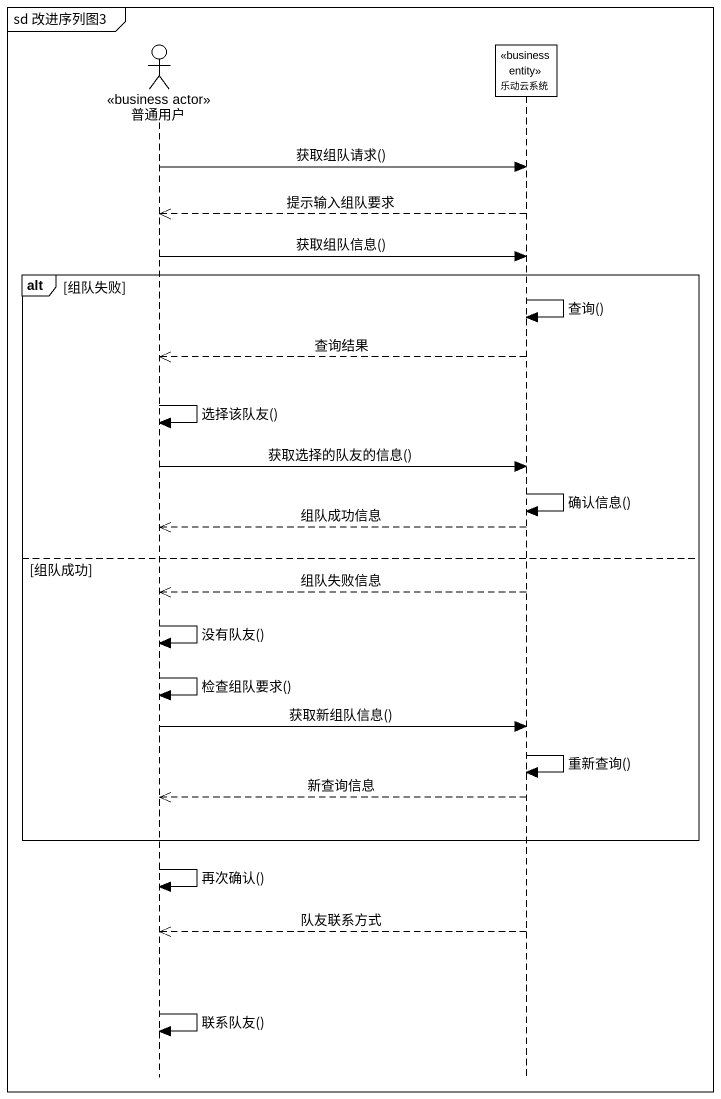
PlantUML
@startuml
mainframe sd 改进序列图3
hide footbox
actor 普通用户 <<business actor>>
participant 乐动云系统 <<business entity>>

普通用户 -> 乐动云系统 : 获取组队请求()
乐动云系统 -->> 普通用户 : 提示输入组队要求
普通用户 -> 乐动云系统 : 获取组队信息()
alt 组队失败
  乐动云系统 -> 乐动云系统 : 查询()
  乐动云系统 -->> 普通用户 : 查询结果
  普通用户 -> 普通用户 : 选择该队友()
  普通用户 -> 乐动云系统 : 获取选择的队友的信息()
  乐动云系统 -> 乐动云系统 : 确认信息()
  乐动云系统 -->> 普通用户 : 组队成功信息
else 组队成功
  乐动云系统 -->> 普通用户 : 组队失败信息
  普通用户 -> 普通用户 : 没有队友()
  普通用户 -> 普通用户 : 检查组队要求()
  普通用户 -> 乐动云系统 : 获取新组队信息()
  乐动云系统 -> 乐动云系统 : 重新查询()
  乐动云系统 -->> 普通用户 : 新查询信息
end
普通用户 -> 普通用户 : 再次确认()
乐动云系统 -->> 普通用户 : 队友联系方式
普通用户 -> 普通用户 : 联系队友()
@enduml
